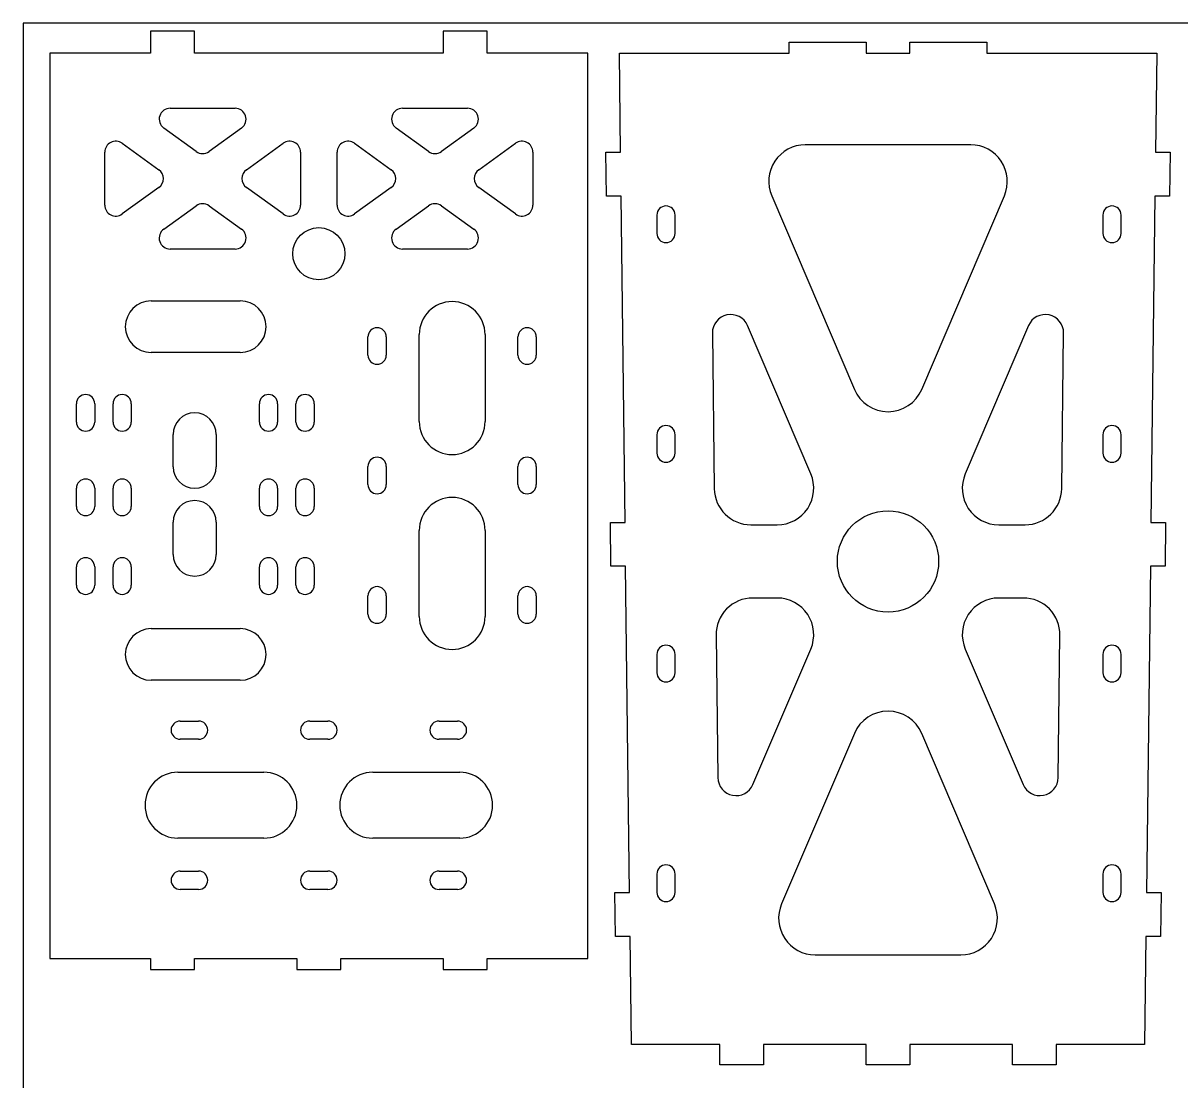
# Model space of a CAD drawing. Header units: millimetres. Extents: x -1421 to 1426, y -1337 to 584.
# Drawn here: x 526.4 to 956.4, y 191.6 to 584.3 of the extents above; entities that cross this region are included whole.
import ezdxf

# ---------------------------------------------------------------- set-up
doc = ezdxf.new("R2010")
doc.units = ezdxf.units.MM
doc.header["$MEASUREMENT"] = 0
doc.layers.add('Predeterminada', color=18, linetype='Continuous', true_color=0x000000)

msp = doc.modelspace()

# ---------------------------------------------------------------- linework, layer by layer
at = {"layer": 'Predeterminada'}
for p, q in [((589.976, 581.273), (573.666, 581.273)), ((573.666, 581.273), (573.666, 573.117)), ((589.976, 573.117), (589.976, 581.273)), ((698.709, 581.273), (682.399, 581.273)), ((682.399, 581.273), (682.399, 573.117)), ((698.709, 573.117), (698.709, 581.273)), ((810.916, 573.117), (810.916, 577.195)), ((810.916, 577.195), (839.459, 577.195)), ((839.459, 577.195), (839.459, 573.117)), ((855.769, 573.117), (855.769, 577.195)), ((855.769, 577.195), (884.311, 577.195)), ((884.311, 577.195), (884.311, 573.117)), ((573.666, 573.117), (536.282, 573.117)), ((536.282, 573.117), (536.282, 237.092)), ((628.032, 573.117), (589.976, 573.117)), ((644.342, 573.117), (628.032, 573.117)), ((682.399, 573.117), (644.342, 573.117)), ((736.079, 573.117), (698.709, 573.117)), ((736.079, 237.092), (736.079, 573.117)), ((748.26, 536.42), (747.811, 573.117)), ((747.811, 573.117), (785.092, 573.117)), ((785.092, 573.117), (801.402, 573.117)), ((801.402, 573.117), (810.916, 573.117)), ((839.459, 573.117), (855.769, 573.117)), ((884.311, 573.117), (893.825, 573.117)), ((893.825, 573.117), (910.135, 573.117)), ((910.135, 573.117), (947.417, 573.117)), ((947.417, 573.117), (946.968, 536.42)), ((580.964, 552.73), (592.015, 552.73)), ((592.015, 552.73), (605.091, 552.73)), ((667.271, 552.73), (691.398, 552.73)), ((590.647, 536.667), (578.583, 545.342)), ((607.472, 545.342), (595.408, 536.667)), ((676.954, 536.667), (664.89, 545.342)), ((693.778, 545.342), (681.715, 536.667)), ((563.128, 539.715), (576.784, 529.895)), ((609.271, 529.895), (622.927, 539.715)), ((649.435, 539.715), (663.091, 529.895)), ((695.577, 529.895), (709.234, 539.715)), ((878.332, 539.138), (816.896, 539.138)), ((556.67, 516.764), (556.67, 536.405)), ((629.385, 536.405), (629.385, 516.764)), ((642.977, 516.764), (642.977, 536.405)), ((715.692, 536.405), (715.692, 516.764)), ((743.023, 520.11), (742.823, 536.42)), ((742.823, 536.42), (748.26, 536.42)), ((946.968, 536.42), (952.405, 536.42)), ((952.405, 536.42), (952.205, 520.11)), ((576.784, 523.274), (563.128, 513.453)), ((622.927, 513.453), (609.271, 523.274)), ((663.091, 523.274), (649.435, 513.453)), ((709.234, 513.453), (695.577, 523.274)), ((578.583, 507.826), (590.647, 516.502)), ((595.408, 516.502), (607.472, 507.826)), ((664.89, 507.826), (676.954, 516.502)), ((681.715, 516.502), (693.778, 507.826)), ((748.46, 520.11), (743.023, 520.11)), ((749.942, 398.961), (748.46, 520.11)), ((804.397, 520.207), (835.115, 448.309)), ((860.113, 448.309), (890.83, 520.207)), ((946.768, 520.11), (945.286, 398.961)), ((952.205, 520.11), (946.768, 520.11)), ((761.735, 513.035), (761.735, 506.239)), ((768.53, 506.239), (768.53, 513.035)), ((927.407, 513.035), (927.407, 506.239)), ((934.203, 506.239), (934.203, 513.035)), ((605.091, 500.439), (580.964, 500.439)), ((691.398, 500.439), (667.271, 500.439)), ((573.877, 481.176), (607.003, 481.176)), ((782.384, 469.257), (783.091, 411.477)), ((818.938, 416.984), (795.429, 472.01)), ((899.799, 472.01), (876.289, 416.984)), ((912.137, 411.477), (912.844, 469.257)), ((654.438, 461.039), (654.438, 467.835)), ((661.234, 467.835), (661.234, 461.039)), ((673.466, 436.376), (673.466, 468.691)), ((697.931, 468.691), (697.931, 436.376)), ((710.164, 461.039), (710.164, 467.835)), ((716.959, 467.835), (716.959, 461.039)), ((607.003, 462.03), (573.877, 462.03)), ((546.138, 436.221), (546.138, 443.016)), ((552.934, 443.016), (552.934, 436.221)), ((559.73, 436.221), (559.73, 443.016)), ((566.526, 443.016), (566.526, 436.221)), ((614.096, 436.221), (614.096, 443.016)), ((620.892, 443.016), (620.892, 436.221)), ((627.688, 436.221), (627.688, 443.016)), ((634.484, 443.016), (634.484, 436.221)), ((582.052, 419.63), (582.052, 431.609)), ((598.078, 431.609), (598.078, 419.63)), ((761.735, 431.485), (761.735, 424.69)), ((768.53, 424.69), (768.53, 431.485)), ((927.407, 431.485), (927.407, 424.69)), ((934.203, 424.69), (934.203, 431.485)), ((654.438, 412.966), (654.438, 419.761)), ((661.234, 419.761), (661.234, 412.966)), ((710.164, 412.966), (710.164, 419.761)), ((716.959, 419.761), (716.959, 412.966)), ((546.138, 404.854), (546.138, 411.65)), ((552.934, 411.65), (552.934, 404.854)), ((559.73, 404.854), (559.73, 411.65)), ((566.526, 411.65), (566.526, 404.854)), ((614.096, 404.854), (614.096, 411.65)), ((620.892, 411.65), (620.892, 404.854)), ((627.688, 404.854), (627.688, 411.65)), ((634.484, 411.65), (634.484, 404.854)), ((582.052, 387.039), (582.052, 399.018)), ((598.078, 399.018), (598.078, 387.039)), ((673.466, 364.036), (673.466, 395.976)), ((697.931, 395.976), (697.931, 364.036)), ((744.705, 382.651), (744.505, 398.961)), ((744.505, 398.961), (749.942, 398.961)), ((796.682, 398.052), (806.44, 398.052)), ((888.788, 398.052), (898.546, 398.052)), ((945.286, 398.961), (950.722, 398.961)), ((950.722, 398.961), (950.523, 382.651)), ((546.138, 375.632), (546.138, 382.428)), ((552.934, 382.428), (552.934, 375.632)), ((559.73, 375.632), (559.73, 382.428)), ((566.526, 382.428), (566.526, 375.632)), ((614.096, 375.632), (614.096, 382.428)), ((620.892, 382.428), (620.892, 375.632)), ((627.688, 375.632), (627.688, 382.428)), ((634.484, 382.428), (634.484, 375.632)), ((750.142, 382.651), (744.705, 382.651)), ((751.624, 261.502), (750.142, 382.651)), ((945.086, 382.651), (943.603, 261.502)), ((950.523, 382.651), (945.086, 382.651)), ((654.438, 364.898), (654.438, 371.694)), ((661.234, 371.694), (661.234, 364.898)), ((710.164, 364.898), (710.164, 371.694)), ((716.959, 371.694), (716.959, 364.898)), ((806.44, 370.869), (797.347, 370.869)), ((897.881, 370.869), (888.788, 370.869)), ((573.877, 359.497), (607.003, 359.497)), ((783.756, 357.111), (784.403, 304.224)), ((910.824, 304.224), (911.471, 357.111)), ((761.735, 349.936), (761.735, 343.14)), ((768.53, 343.14), (768.53, 349.936)), ((797.448, 301.637), (818.938, 351.937)), ((876.289, 351.937), (897.78, 301.637)), ((927.407, 349.936), (927.407, 343.14)), ((934.203, 343.14), (934.203, 349.936)), ((607.003, 340.351), (573.877, 340.351)), ((584.715, 325.214), (591.511, 325.214)), ((632.783, 325.214), (639.579, 325.214)), ((680.856, 325.214), (687.652, 325.214)), ((591.511, 318.418), (584.715, 318.418)), ((639.579, 318.418), (632.783, 318.418)), ((687.652, 318.418), (680.856, 318.418)), ((835.115, 320.612), (808.078, 257.328)), ((887.15, 257.328), (860.113, 320.612)), ((583.853, 306.185), (615.793, 306.185)), ((656.193, 306.185), (688.509, 306.185)), ((615.793, 281.72), (583.853, 281.72)), ((688.509, 281.72), (656.193, 281.72)), ((584.715, 269.488), (591.511, 269.488)), ((632.783, 269.488), (639.579, 269.488)), ((680.856, 269.488), (687.652, 269.488)), ((761.735, 268.386), (761.735, 261.59)), ((768.53, 261.59), (768.53, 268.386)), ((927.407, 268.386), (927.407, 261.59)), ((934.203, 261.59), (934.203, 268.386)), ((591.511, 262.692), (584.715, 262.692)), ((639.579, 262.692), (632.783, 262.692)), ((687.652, 262.692), (680.856, 262.692)), ((746.387, 245.192), (746.187, 261.502)), ((746.187, 261.502), (751.624, 261.502)), ((943.603, 261.502), (949.04, 261.502)), ((949.04, 261.502), (948.841, 245.192)), ((751.824, 245.192), (746.387, 245.192)), ((752.314, 205.097), (751.824, 245.192)), ((943.404, 245.192), (942.913, 205.097)), ((948.841, 245.192), (943.404, 245.192)), ((536.282, 237.092), (573.659, 237.092)), ((573.659, 237.092), (573.659, 233.014)), ((589.969, 233.014), (589.969, 237.092)), ((589.969, 237.092), (628.026, 237.092)), ((628.026, 237.092), (628.026, 233.014)), ((644.336, 233.014), (644.336, 237.092)), ((644.336, 237.092), (682.392, 237.092)), ((682.392, 237.092), (682.392, 233.014)), ((698.702, 233.014), (698.702, 237.092)), ((698.702, 237.092), (736.079, 237.092)), ((820.576, 238.396), (874.651, 238.396)), ((573.659, 233.014), (589.969, 233.014)), ((628.026, 233.014), (644.336, 233.014)), ((682.392, 233.014), (698.702, 233.014)), ((785.092, 205.097), (752.314, 205.097)), ((785.092, 197.621), (785.092, 205.097)), ((839.459, 205.097), (801.402, 205.097)), ((801.402, 205.097), (801.402, 197.621)), ((839.459, 197.621), (839.459, 205.097)), ((893.825, 205.097), (855.769, 205.097)), ((855.769, 205.097), (855.769, 197.621)), ((893.825, 197.621), (893.825, 205.097)), ((942.913, 205.097), (910.135, 205.097)), ((910.135, 205.097), (910.135, 197.621)), ((801.402, 197.621), (785.092, 197.621)), ((855.769, 197.621), (839.459, 197.621)), ((910.135, 197.621), (893.825, 197.621))]:
    msp.add_line(p, q, dxfattribs=at)
msp.add_lwpolyline([(526.352, -15.702), (1426.352, -15.702), (1426.352, 584.298), (526.352, 584.298), (526.352, -15.702)], dxfattribs=at)
for centre, radius in [((636.181, 498.698), 9.676), ((847.614, 384.46), 18.81)]:
    msp.add_circle(centre, radius, dxfattribs=at)
for centre, radius, start, end in [((580.964, 548.652), 4.077, 90, 234.27914), ((605.091, 548.652), 4.077, 305.72085, 90), ((667.271, 548.652), 4.077, 90, 234.27914), ((691.398, 548.652), 4.077, 305.72087, 90), ((560.747, 536.405), 4.077, 54.27914, 179.99997), ((625.307, 536.405), 4.077, 360, 125.72085), ((647.054, 536.405), 4.077, 54.27914, 180), ((711.614, 536.405), 4.077, 0.00003, 125.72087), ((816.896, 525.547), 13.592, 90, 203.13424), ((878.332, 525.547), 13.592, 336.86576, 90), ((593.027, 539.977), 4.077, 234.27914, 305.72085), ((679.334, 539.977), 4.077, 234.27914, 305.72087), ((574.403, 526.584), 4.077, 305.72085, 54.27914), ((611.651, 526.584), 4.077, 125.72085, 234.27914), ((660.71, 526.584), 4.077, 305.72087, 54.27914), ((697.958, 526.584), 4.077, 125.72087, 234.27914), ((560.747, 516.764), 4.077, 179.99997, 305.72085), ((593.027, 513.191), 4.077, 54.27914, 125.72085), ((625.307, 516.764), 4.077, 234.27914, 360), ((647.054, 516.764), 4.077, 180, 305.72087), ((679.334, 513.191), 4.077, 54.27914, 125.72087), ((711.614, 516.764), 4.077, 234.27914, 0.00003), ((765.133, 513.035), 3.398, 90, 180), ((765.133, 513.035), 3.398, 0, 90), ((930.805, 513.035), 3.398, 90, 180), ((930.805, 513.035), 3.398, 0, 90), ((580.964, 504.516), 4.077, 125.72085, 270), ((605.091, 504.516), 4.077, 270, 54.27914), ((667.271, 504.516), 4.077, 125.72087, 270), ((691.398, 504.516), 4.077, 270, 54.27914), ((765.133, 506.239), 3.398, 180, 270), ((765.133, 506.239), 3.398, 270, 0), ((930.805, 506.239), 3.398, 180, 270), ((930.805, 506.239), 3.398, 270, 0), ((573.877, 471.603), 9.573, 90, 180), ((607.003, 471.603), 9.573, 0, 90), ((685.699, 468.691), 12.232, 90, 180), ((685.699, 468.691), 12.232, 0, 90), ((789.179, 469.34), 6.796, 23.13424, 180.7011), ((906.048, 469.34), 6.796, 359.2989, 156.86576), ((573.877, 471.603), 9.573, 180, 270), ((607.003, 471.603), 9.573, 270, 0), ((657.836, 467.835), 3.398, 90, 180), ((657.836, 467.835), 3.398, 0, 90), ((713.562, 467.835), 3.398, 90, 180), ((713.562, 467.835), 3.398, 0, 90), ((657.836, 461.039), 3.398, 180, 270), ((657.836, 461.039), 3.398, 270, 0), ((713.562, 461.039), 3.398, 180, 270), ((713.562, 461.039), 3.398, 270, 0), ((847.614, 453.649), 13.592, 203.13424, 336.86576), ((549.536, 443.016), 3.398, 90, 180), ((549.536, 443.016), 3.398, 0, 90), ((563.128, 443.016), 3.398, 90, 180), ((563.128, 443.016), 3.398, 0, 90), ((617.494, 443.016), 3.398, 90, 180), ((617.494, 443.016), 3.398, 0, 90), ((631.086, 443.016), 3.398, 90, 180), ((631.086, 443.016), 3.398, 0, 90), ((590.065, 431.609), 8.013, 90, 180), ((590.065, 431.609), 8.013, 0, 90), ((549.536, 436.221), 3.398, 180, 270), ((549.536, 436.221), 3.398, 270, 0), ((563.128, 436.221), 3.398, 180, 270), ((563.128, 436.221), 3.398, 270, 0), ((617.494, 436.221), 3.398, 180, 270), ((617.494, 436.221), 3.398, 270, 0), ((631.086, 436.221), 3.398, 180, 270), ((631.086, 436.221), 3.398, 270, 0), ((685.699, 436.376), 12.232, 180, 270), ((685.699, 436.376), 12.232, 270, 0), ((765.133, 431.485), 3.398, 90, 180), ((765.133, 431.485), 3.398, 0, 90), ((930.805, 431.485), 3.398, 90, 180), ((930.805, 431.485), 3.398, 0, 90), ((657.836, 419.761), 3.398, 90, 180), ((657.836, 419.761), 3.398, 0, 90), ((713.562, 419.761), 3.398, 90, 180), ((713.562, 419.761), 3.398, 0, 90), ((765.133, 424.69), 3.398, 180, 270), ((765.133, 424.69), 3.398, 270, 0), ((930.805, 424.69), 3.398, 180, 270), ((930.805, 424.69), 3.398, 270, 0), ((590.065, 419.63), 8.013, 180, 270), ((590.065, 419.63), 8.013, 270, 0), ((549.536, 411.65), 3.398, 90, 180), ((549.536, 411.65), 3.398, 0, 90), ((563.128, 411.65), 3.398, 90, 180), ((563.128, 411.65), 3.398, 0, 90), ((617.494, 411.65), 3.398, 90, 180), ((617.494, 411.65), 3.398, 0, 90), ((631.086, 411.65), 3.398, 90, 180), ((631.086, 411.65), 3.398, 0, 90), ((657.836, 412.966), 3.398, 180, 270), ((657.836, 412.966), 3.398, 270, 0), ((713.562, 412.966), 3.398, 180, 270), ((713.562, 412.966), 3.398, 270, 0), ((806.44, 411.644), 13.592, 270, 23.13424), ((888.788, 411.644), 13.592, 156.86576, 270), ((796.682, 411.644), 13.592, 180.7011, 270), ((898.546, 411.644), 13.592, 270, 359.2989), ((549.536, 404.854), 3.398, 180, 270), ((549.536, 404.854), 3.398, 270, 0), ((563.128, 404.854), 3.398, 180, 270), ((563.128, 404.854), 3.398, 270, 0), ((590.065, 399.018), 8.013, 90, 180), ((590.065, 399.018), 8.013, 0, 90), ((617.494, 404.854), 3.398, 180, 270), ((617.494, 404.854), 3.398, 270, 0), ((631.086, 404.854), 3.398, 180, 270), ((631.086, 404.854), 3.398, 270, 0), ((685.699, 395.976), 12.232, 90, 180), ((685.699, 395.976), 12.232, 0, 90), ((590.065, 387.039), 8.013, 180, 270), ((590.065, 387.039), 8.013, 270, 0), ((549.536, 382.428), 3.398, 90, 180), ((549.536, 382.428), 3.398, 0, 90), ((563.128, 382.428), 3.398, 90, 180), ((563.128, 382.428), 3.398, 0, 90), ((617.494, 382.428), 3.398, 90, 180), ((617.494, 382.428), 3.398, 0, 90), ((631.086, 382.428), 3.398, 90, 180), ((631.086, 382.428), 3.398, 0, 90), ((549.536, 375.632), 3.398, 180, 270), ((549.536, 375.632), 3.398, 270, 0), ((563.128, 375.632), 3.398, 180, 270), ((563.128, 375.632), 3.398, 270, 0), ((617.494, 375.632), 3.398, 180, 270), ((617.494, 375.632), 3.398, 270, 0), ((631.086, 375.632), 3.398, 180, 270), ((631.086, 375.632), 3.398, 270, 0), ((657.836, 371.694), 3.398, 90, 180), ((657.836, 371.694), 3.398, 0, 90), ((713.562, 371.694), 3.398, 90, 180), ((713.562, 371.694), 3.398, 0, 90), ((797.347, 357.277), 13.592, 90, 180.7011), ((806.44, 357.277), 13.592, 336.86576, 90), ((888.788, 357.277), 13.592, 90, 203.13424), ((897.881, 357.277), 13.592, 359.2989, 90), ((657.836, 364.898), 3.398, 180, 270), ((657.836, 364.898), 3.398, 270, 0), ((685.699, 364.036), 12.232, 180, 270), ((685.699, 364.036), 12.232, 270, 0), ((713.562, 364.898), 3.398, 180, 270), ((713.562, 364.898), 3.398, 270, 0), ((573.877, 349.924), 9.573, 90, 180), ((607.003, 349.924), 9.573, 0, 90), ((765.133, 349.936), 3.398, 90, 180), ((765.133, 349.936), 3.398, 0, 90), ((930.805, 349.936), 3.398, 90, 180), ((930.805, 349.936), 3.398, 0, 90), ((573.877, 349.924), 9.573, 180, 270), ((607.003, 349.924), 9.573, 270, 0), ((765.133, 343.14), 3.398, 180, 270), ((765.133, 343.14), 3.398, 270, 0), ((930.805, 343.14), 3.398, 180, 270), ((930.805, 343.14), 3.398, 270, 0), ((847.614, 315.272), 13.592, 23.13424, 156.86576), ((584.715, 321.816), 3.398, 90, 180), ((591.511, 321.816), 3.398, 0, 90), ((632.783, 321.816), 3.398, 90, 180), ((639.579, 321.816), 3.398, 0, 90), ((680.856, 321.816), 3.398, 90, 180), ((687.652, 321.816), 3.398, 0, 90), ((584.715, 321.816), 3.398, 180, 270), ((591.511, 321.816), 3.398, 270, 0), ((632.783, 321.816), 3.398, 180, 270), ((639.579, 321.816), 3.398, 270, 0), ((680.856, 321.816), 3.398, 180, 270), ((687.652, 321.816), 3.398, 270, 0), ((583.853, 293.953), 12.232, 90, 180), ((615.793, 293.953), 12.232, 0, 90), ((656.193, 293.953), 12.232, 90, 180), ((688.509, 293.953), 12.232, 0, 90), ((791.199, 304.307), 6.796, 180.7011, 336.86576), ((904.029, 304.307), 6.796, 203.13424, 359.2989), ((583.853, 293.953), 12.232, 180, 270), ((615.793, 293.953), 12.232, 270, 0), ((656.193, 293.953), 12.232, 180, 270), ((688.509, 293.953), 12.232, 270, 0), ((765.133, 268.386), 3.398, 90, 180), ((765.133, 268.386), 3.398, 0, 90), ((930.805, 268.386), 3.398, 90, 180), ((930.805, 268.386), 3.398, 0, 90), ((584.715, 266.09), 3.398, 90, 180), ((591.511, 266.09), 3.398, 0, 90), ((632.783, 266.09), 3.398, 90, 180), ((639.579, 266.09), 3.398, 0, 90), ((680.856, 266.09), 3.398, 90, 180), ((687.652, 266.09), 3.398, 0, 90), ((584.715, 266.09), 3.398, 180, 270), ((591.511, 266.09), 3.398, 270, 0), ((632.783, 266.09), 3.398, 180, 270), ((639.579, 266.09), 3.398, 270, 0), ((680.856, 266.09), 3.398, 180, 270), ((687.652, 266.09), 3.398, 270, 0), ((765.133, 261.59), 3.398, 180, 270), ((765.133, 261.59), 3.398, 270, 0), ((930.805, 261.59), 3.398, 180, 270), ((930.805, 261.59), 3.398, 270, 0), ((820.576, 251.988), 13.592, 156.86576, 270), ((874.651, 251.988), 13.592, 270, 23.13424)]:
    msp.add_arc(centre, radius, start, end, dxfattribs=at)

doc.saveas('drawing.dxf')
